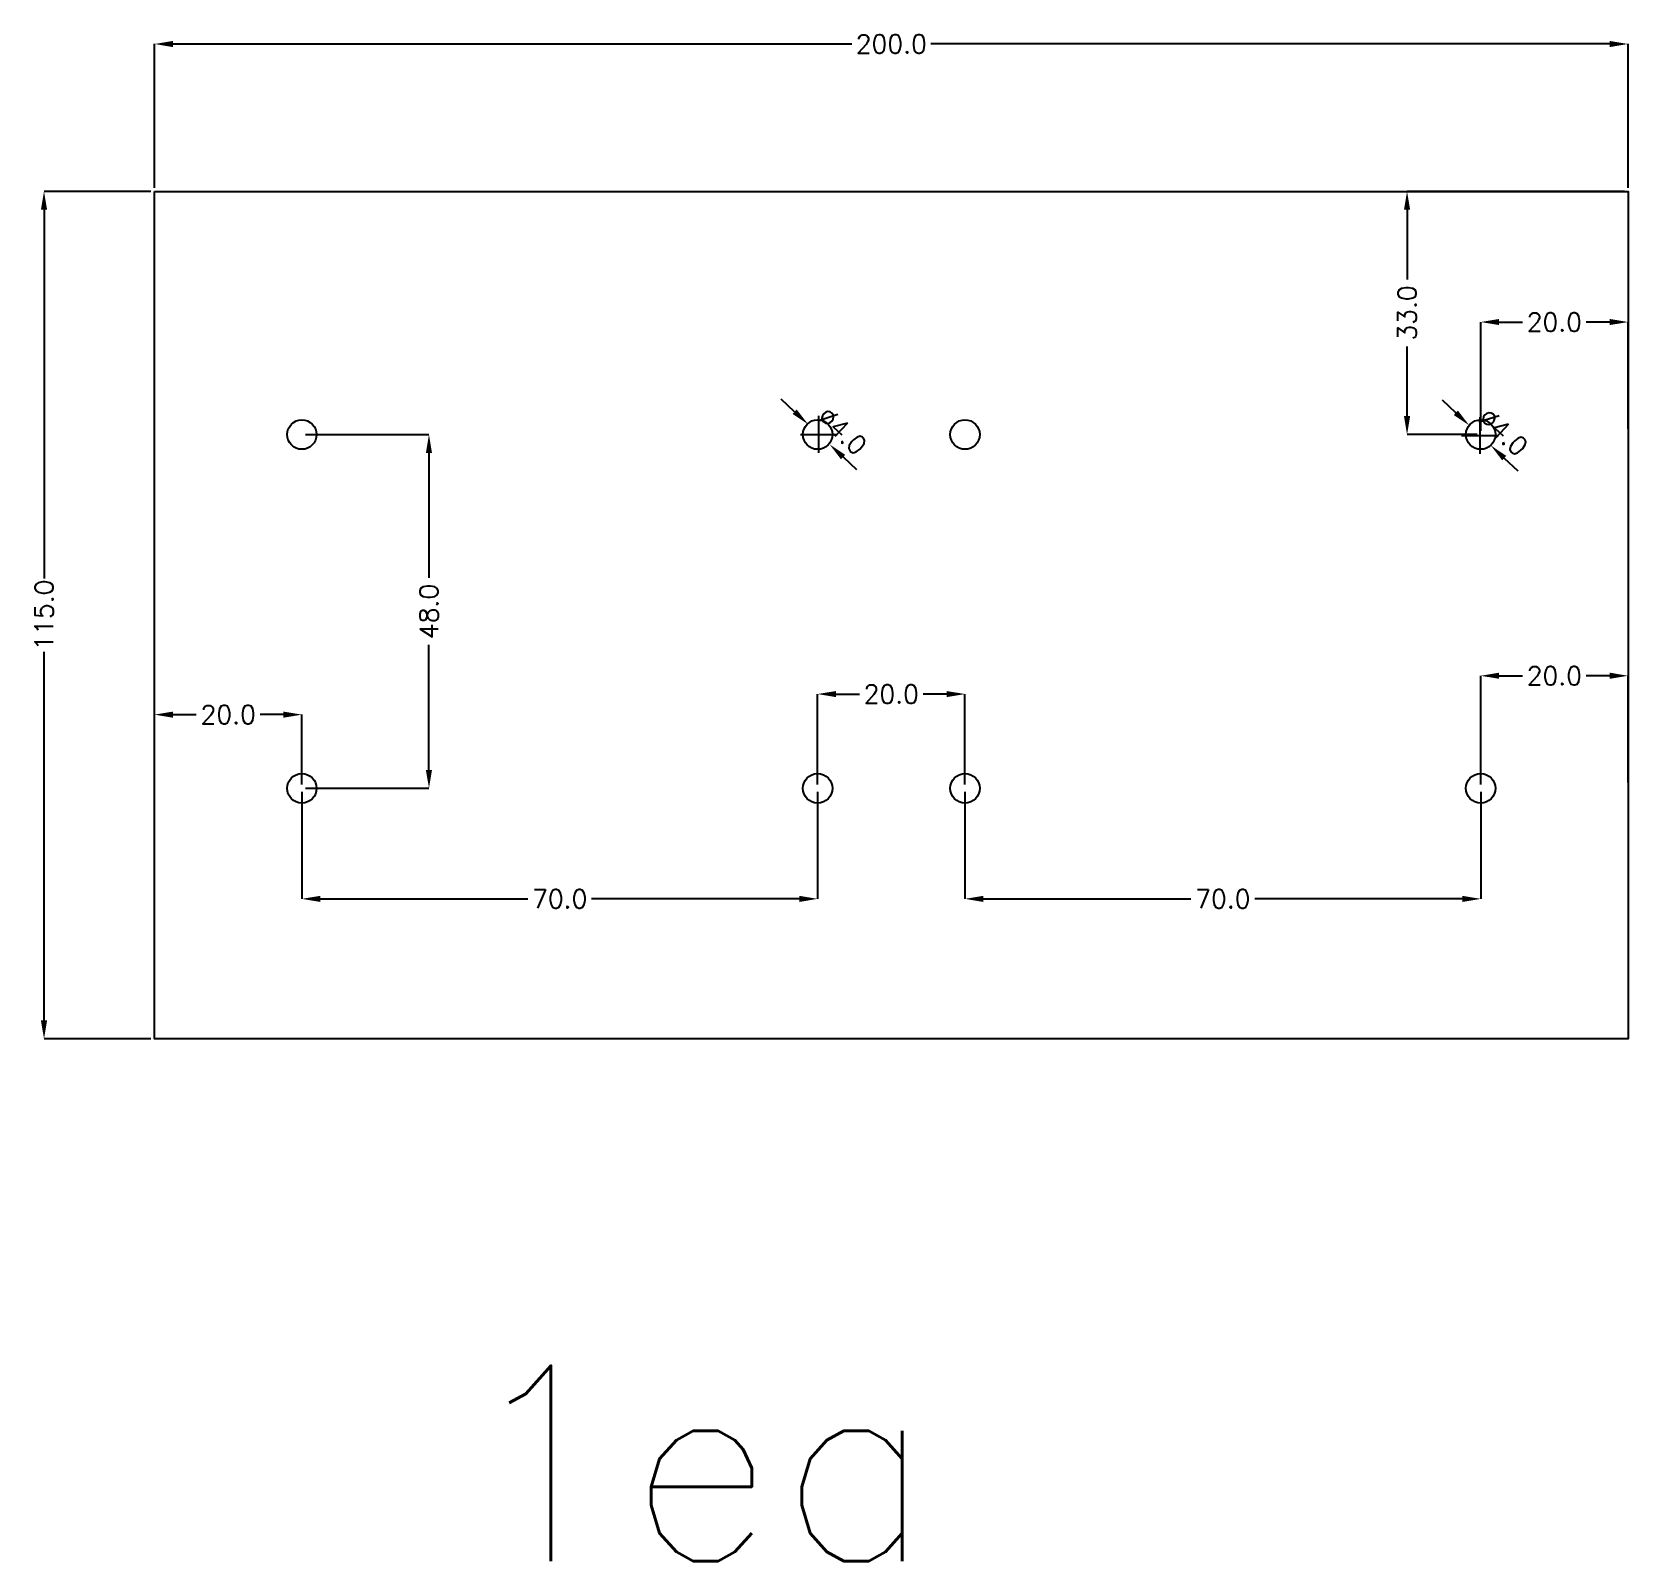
# Model space of a CAD drawing. Header units: millimetres. Extents: x 29 to 245, y 39 to 246.
import ezdxf

# ---------------------------------------------------------------- set-up
doc = ezdxf.new("R2010")
doc.units = ezdxf.units.MM
doc.layers.add('DIMENSION', color=3, linetype='Continuous', lineweight=25)
doc.styles.get("Standard").update_dxf_attribs({"font": 'txt.shx'})
doc.dimstyles.get("Standard").update_dxf_attribs({"dimscale": 100, "dimtxt": 2.5, "dimasz": 2.5, "dimexe": 0, "dimexo": 0.5, "dimgap": 1, "dimtad": 0, "dimtoh": 1, "dimdec": 1, "dimzin": 0, "dimdsep": 46, "dimtxsty": 'Standard', "dimcen": 2.5, "dimadec": 0, "dimazin": 0, "dimtfac": 1, "dimtdec": 4, "dimtofl": 0, "dimtmove": 0, "dimatfit": 3, "dimfxl": 1, "dimtolj": 1, "dimtzin": 0, "dimarcsym": 0})

# ---------------------------------------------------------------- blocks, each defined once
blk = doc.blocks.new('*D9')
at = {"layer": 'Defpoints', "color": 0}
for p in [(245.35, 244.85), (45.35, 224.85), (245.35, 224.85)]:
    blk.add_point(p, dxfattribs=at)
at = {"layer": 'DIMENSION', "color": 0, "lineweight": -2}
for p, q in [((45.35, 225.35), (45.35, 244.85)), ((47.85, 244.85), (139.97, 244.85)), ((242.85, 244.85), (150.72, 244.85)), ((245.35, 225.35), (245.35, 244.85))]:
    blk.add_line(p, q, dxfattribs=at)
at = {"layer": 'DIMENSION', "color": 0}
for points in [[(47.85, 245.26), (47.85, 244.43), (45.35, 244.85)], [(242.85, 244.43), (242.85, 245.26), (245.35, 244.85)]]:
    blk.add_solid(points, dxfattribs=at)
at = {"layer": 'DIMENSION', "color": 0, "insert": (145.35, 244.85), "char_height": 2.5, "attachment_point": 5}
blk.add_mtext('\\A1;200.0', dxfattribs=at)
blk = doc.blocks.new('*D10')
at = {"layer": 'Defpoints', "color": 0}
for p in [(45.35, 224.85), (30.35, 109.85), (45.35, 109.85)]:
    blk.add_point(p, dxfattribs=at)
at = {"layer": 'DIMENSION', "color": 0, "lineweight": -2}
for p, q in [((44.85, 224.85), (30.35, 224.85)), ((30.35, 222.35), (30.35, 172.3)), ((30.35, 112.35), (30.35, 162.39)), ((44.85, 109.85), (30.35, 109.85))]:
    blk.add_line(p, q, dxfattribs=at)
at = {"layer": 'DIMENSION', "color": 0}
for points in [[(30.77, 222.35), (29.93, 222.35), (30.35, 224.85)], [(29.93, 112.35), (30.77, 112.35), (30.35, 109.85)]]:
    blk.add_solid(points, dxfattribs=at)
at = {"layer": 'DIMENSION', "color": 0, "insert": (30.35, 167.35), "char_height": 2.5, "attachment_point": 5, "rotation": 90}
blk.add_mtext('\\A1;115.0', dxfattribs=at)
blk = doc.blocks.new('*D11')
at = {"layer": 'Defpoints', "color": 0}
for p in [(223.8, 193.09), (226.72, 190.37)]:
    blk.add_point(p, dxfattribs=at)
at = {"layer": 'DIMENSION', "color": 0, "lineweight": -2}
for p, q in [((221.97, 194.8), (220.14, 196.51)), ((228.55, 188.66), (230.38, 186.95))]:
    blk.add_line(p, q, dxfattribs=at)
at = {"layer": 'DIMENSION', "color": 0}
for p, q in [((225.26, 189.23), (225.26, 194.23)), ((222.76, 191.73), (227.76, 191.73))]:
    blk.add_line(p, q, dxfattribs=at)
for points in [[(221.68, 194.5), (222.25, 195.11), (223.8, 193.09)], [(228.83, 188.96), (228.26, 188.36), (226.72, 190.37)]]:
    blk.add_solid(points, dxfattribs=at)
at = {"layer": 'DIMENSION', "color": 0, "insert": (228.43, 192.19), "char_height": 2.5, "attachment_point": 5, "rotation": 316.9749}
blk.add_mtext('\\A1;{\\Q0;%%c}4.0', dxfattribs=at)
blk = doc.blocks.new('*D12')
at = {"layer": 'Defpoints', "color": 0}
for p in [(245.35, 207.12), (225.35, 191.85), (245.35, 192.12)]:
    blk.add_point(p, dxfattribs=at)
at = {"layer": 'DIMENSION', "color": 0, "lineweight": -2}
for p, q in [((225.35, 192.35), (225.35, 207.12)), ((227.85, 207.12), (231.02, 207.12)), ((242.85, 207.12), (239.68, 207.12)), ((245.35, 192.62), (245.35, 207.12))]:
    blk.add_line(p, q, dxfattribs=at)
at = {"layer": 'DIMENSION', "color": 0}
for points in [[(227.85, 207.54), (227.85, 206.71), (225.35, 207.12)], [(242.85, 206.71), (242.85, 207.54), (245.35, 207.12)]]:
    blk.add_solid(points, dxfattribs=at)
at = {"layer": 'DIMENSION', "color": 0, "insert": (235.35, 207.12), "char_height": 2.5, "attachment_point": 5}
blk.add_mtext('\\A1;20.0', dxfattribs=at)
blk = doc.blocks.new('*D13')
at = {"layer": 'Defpoints', "color": 0}
for p in [(215.35, 224.85), (245.35, 224.85), (225.35, 191.85)]:
    blk.add_point(p, dxfattribs=at)
at = {"layer": 'DIMENSION', "color": 0, "lineweight": -2}
for p, q in [((244.85, 224.85), (215.35, 224.85)), ((215.35, 222.35), (215.35, 212.89)), ((215.35, 194.35), (215.35, 203.8)), ((224.85, 191.85), (215.35, 191.85))]:
    blk.add_line(p, q, dxfattribs=at)
at = {"layer": 'DIMENSION', "color": 0}
for points in [[(215.77, 222.35), (214.93, 222.35), (215.35, 224.85)], [(214.93, 194.35), (215.77, 194.35), (215.35, 191.85)]]:
    blk.add_solid(points, dxfattribs=at)
at = {"layer": 'DIMENSION', "color": 0, "insert": (215.35, 208.35), "char_height": 2.5, "attachment_point": 5, "rotation": 90}
blk.add_mtext('\\A1;33.0', dxfattribs=at)
blk = doc.blocks.new('*D21')
at = {"layer": 'Defpoints', "color": 0}
for p in [(245.35, 159.12), (225.35, 143.85), (245.35, 144.12)]:
    blk.add_point(p, dxfattribs=at)
at = {"layer": 'DIMENSION', "color": 0, "lineweight": -2}
for p, q in [((225.35, 144.35), (225.35, 159.12)), ((227.85, 159.12), (231.02, 159.12)), ((242.85, 159.12), (239.68, 159.12)), ((245.35, 144.62), (245.35, 159.12))]:
    blk.add_line(p, q, dxfattribs=at)
at = {"layer": 'DIMENSION', "color": 0}
for points in [[(227.85, 159.54), (227.85, 158.71), (225.35, 159.12)], [(242.85, 158.71), (242.85, 159.54), (245.35, 159.12)]]:
    blk.add_solid(points, dxfattribs=at)
at = {"layer": 'DIMENSION', "color": 0, "insert": (235.35, 159.12), "char_height": 2.5, "attachment_point": 5}
blk.add_mtext('\\A1;20.0', dxfattribs=at)
blk = doc.blocks.new('*D22')
at = {"layer": 'Defpoints', "color": 0}
for p in [(134.06, 193.24), (136.98, 190.51)]:
    blk.add_point(p, dxfattribs=at)
at = {"layer": 'DIMENSION', "color": 0, "lineweight": -2}
for p, q in [((132.23, 194.95), (130.4, 196.66)), ((138.81, 188.81), (140.64, 187.1))]:
    blk.add_line(p, q, dxfattribs=at)
at = {"layer": 'DIMENSION', "color": 0}
for p, q in [((135.52, 189.38), (135.52, 194.38)), ((133.02, 191.88), (138.02, 191.88))]:
    blk.add_line(p, q, dxfattribs=at)
for points in [[(131.94, 194.65), (132.51, 195.25), (134.06, 193.24)], [(139.09, 189.11), (138.52, 188.5), (136.98, 190.51)]]:
    blk.add_solid(points, dxfattribs=at)
at = {"layer": 'DIMENSION', "color": 0, "insert": (138.69, 192.34), "char_height": 2.5, "attachment_point": 5, "rotation": 316.9749}
blk.add_mtext('\\A1;{\\Q0;%%c}4.0', dxfattribs=at)
blk = doc.blocks.new('*D23')
at = {"layer": 'Defpoints', "color": 0}
for p in [(155.35, 143.85), (225.35, 143.85), (225.35, 128.85)]:
    blk.add_point(p, dxfattribs=at)
at = {"layer": 'DIMENSION', "color": 0, "lineweight": -2}
for p, q in [((155.35, 143.35), (155.35, 128.85)), ((225.35, 143.35), (225.35, 128.85)), ((157.85, 128.85), (186.02, 128.85)), ((222.85, 128.85), (194.68, 128.85))]:
    blk.add_line(p, q, dxfattribs=at)
at = {"layer": 'DIMENSION', "color": 0}
for points in [[(157.85, 129.26), (157.85, 128.43), (155.35, 128.85)], [(222.85, 128.43), (222.85, 129.26), (225.35, 128.85)]]:
    blk.add_solid(points, dxfattribs=at)
at = {"layer": 'DIMENSION', "color": 0, "insert": (190.35, 128.85), "char_height": 2.5, "attachment_point": 5}
blk.add_mtext('\\A1;70.0', dxfattribs=at)
blk = doc.blocks.new('*D24')
at = {"layer": 'Defpoints', "color": 0}
for p in [(65.35, 143.85), (135.35, 143.85), (135.35, 128.85)]:
    blk.add_point(p, dxfattribs=at)
at = {"layer": 'DIMENSION', "color": 0, "lineweight": -2}
for p, q in [((65.35, 143.35), (65.35, 128.85)), ((135.35, 143.35), (135.35, 128.85)), ((67.85, 128.85), (96.02, 128.85)), ((132.85, 128.85), (104.68, 128.85))]:
    blk.add_line(p, q, dxfattribs=at)
at = {"layer": 'DIMENSION', "color": 0}
for points in [[(67.85, 129.26), (67.85, 128.43), (65.35, 128.85)], [(132.85, 128.43), (132.85, 129.26), (135.35, 128.85)]]:
    blk.add_solid(points, dxfattribs=at)
at = {"layer": 'DIMENSION', "color": 0, "insert": (100.35, 128.85), "char_height": 2.5, "attachment_point": 5}
blk.add_mtext('\\A1;70.0', dxfattribs=at)
blk = doc.blocks.new('*D25')
at = {"layer": 'Defpoints', "color": 0}
for p in [(155.35, 156.64), (135.35, 143.85), (155.35, 143.85)]:
    blk.add_point(p, dxfattribs=at)
at = {"layer": 'DIMENSION', "color": 0, "lineweight": -2}
for p, q in [((135.35, 144.35), (135.35, 156.64)), ((137.85, 156.64), (141.02, 156.64)), ((152.85, 156.64), (149.68, 156.64)), ((155.35, 144.35), (155.35, 156.64))]:
    blk.add_line(p, q, dxfattribs=at)
at = {"layer": 'DIMENSION', "color": 0}
for points in [[(137.85, 157.05), (137.85, 156.22), (135.35, 156.64)], [(152.85, 156.22), (152.85, 157.05), (155.35, 156.64)]]:
    blk.add_solid(points, dxfattribs=at)
at = {"layer": 'DIMENSION', "color": 0, "insert": (145.35, 156.64), "char_height": 2.5, "attachment_point": 5}
blk.add_mtext('\\A1;20.0', dxfattribs=at)
blk = doc.blocks.new('*D27')
at = {"layer": 'Defpoints', "color": 0}
for p in [(45.35, 153.85), (45.35, 143.85), (65.35, 143.85)]:
    blk.add_point(p, dxfattribs=at)
at = {"layer": 'DIMENSION', "color": 0, "lineweight": -2}
for p, q in [((45.35, 144.35), (45.35, 153.85)), ((47.85, 153.85), (51.02, 153.85)), ((62.85, 153.85), (59.68, 153.85)), ((65.35, 144.35), (65.35, 153.85))]:
    blk.add_line(p, q, dxfattribs=at)
at = {"layer": 'DIMENSION', "color": 0}
for points in [[(47.85, 154.26), (47.85, 153.43), (45.35, 153.85)], [(62.85, 153.43), (62.85, 154.26), (65.35, 153.85)]]:
    blk.add_solid(points, dxfattribs=at)
at = {"layer": 'DIMENSION', "color": 0, "insert": (55.35, 153.85), "char_height": 2.5, "attachment_point": 5}
blk.add_mtext('\\A1;20.0', dxfattribs=at)
blk = doc.blocks.new('*D29')
at = {"layer": 'Defpoints', "color": 0}
for p in [(65.35, 191.85), (65.35, 143.85), (82.6, 143.85)]:
    blk.add_point(p, dxfattribs=at)
at = {"layer": 'DIMENSION', "color": 0, "lineweight": -2}
for p, q in [((65.85, 191.85), (82.6, 191.85)), ((82.6, 189.35), (82.6, 172.39)), ((82.6, 146.35), (82.6, 163.3)), ((65.85, 143.85), (82.6, 143.85))]:
    blk.add_line(p, q, dxfattribs=at)
at = {"layer": 'DIMENSION', "color": 0}
for points in [[(83.01, 189.35), (82.18, 189.35), (82.6, 191.85)], [(82.18, 146.35), (83.01, 146.35), (82.6, 143.85)]]:
    blk.add_solid(points, dxfattribs=at)
at = {"layer": 'DIMENSION', "color": 0, "insert": (82.6, 167.85), "char_height": 2.5, "attachment_point": 5, "rotation": 90}
blk.add_mtext('\\A1;48.0', dxfattribs=at)

msp = doc.modelspace()

# ---------------------------------------------------------------- linework, layer by layer
msp.add_lwpolyline([(45.35, 224.85), (245.35, 224.85), (245.35, 109.85), (45.35, 109.85)], close=True)
for centre in [(65.35, 191.85), (135.35, 191.85), (155.35, 191.85), (225.35, 191.85), (65.35, 143.85), (135.35, 143.85), (155.35, 143.85), (225.35, 143.85)]:
    msp.add_circle(centre, 2)

# ---------------------------------------------------------------- texts
at = {"insert": (86.65, 65.49), "char_height": 26.499, "width": 45.9917, "attachment_point": 1}
msp.add_mtext('1ea', dxfattribs=at)

# ---------------------------------------------------------------- dimensions: what is measured, and where the dimension line sits
at = {"layer": 'DIMENSION'}
for base, p1, p2, picture, middle in [((245.35, 244.85), (45.35, 224.85), (245.35, 224.85), '*D9', (145.35, 244.85)), ((245.35, 207.12), (225.35, 191.85), (245.35, 192.12), '*D12', (235.35, 207.12)), ((245.35, 159.12), (225.35, 143.85), (245.35, 144.12), '*D21', (235.35, 159.12)), ((155.35, 156.64), (135.35, 143.85), (155.35, 143.85), '*D25', (145.35, 156.64)), ((45.35, 153.85), (65.35, 143.85), (45.35, 143.85), '*D27', (55.35, 153.85)), ((135.35, 128.85), (65.35, 143.85), (135.35, 143.85), '*D24', (100.35, 128.85)), ((225.35, 128.85), (155.35, 143.85), (225.35, 143.85), '*D23', (190.35, 128.85))]:
    dim = msp.add_linear_dim(base=base, p1=p1, p2=p2, dimstyle='Standard', override={"dimscale": 1, "dimlfac": 1, "dimtxsty": 'Standard', "dimsah": 1, "dimtolj": 1}, dxfattribs=at)
    dim.commit()
    dim.dimension.update_dxf_attribs({"geometry": picture, "text_midpoint": middle})
for base, p1, p2, picture, middle in [((30.35, 109.85), (45.35, 224.85), (45.35, 109.85), '*D10', (30.35, 167.35)), ((215.35, 224.85), (225.35, 191.85), (245.35, 224.85), '*D13', (215.35, 208.35)), ((82.6, 143.85), (65.35, 191.85), (65.35, 143.85), '*D29', (82.6, 167.85))]:
    dim = msp.add_linear_dim(base=base, p1=p1, p2=p2, angle=90, dimstyle='Standard', override={"dimscale": 1, "dimlfac": 1, "dimtxsty": 'Standard', "dimsah": 1, "dimtolj": 1}, dxfattribs=at)
    dim.commit()
    dim.dimension.update_dxf_attribs({"geometry": picture, "text_midpoint": middle})
for p1, p2, picture, middle in [((134.06, 193.24), (136.98, 190.51), '*D22', (138.69, 192.34)), ((223.8, 193.09), (226.72, 190.37), '*D11', (228.43, 192.19))]:
    dim = msp.add_diameter_dim_2p(p1=p1, p2=p2, text='{\\Q0;%%c}4.0', dimstyle='Standard', override={"dimscale": 1, "dimlfac": 1, "dimtxsty": 'Standard', "dimsah": 1, "dimse1": 1, "dimse2": 1, "dimtmove": 2, "dimtolj": 1}, dxfattribs=at)
    dim.commit()
    dim.dimension.update_dxf_attribs({"geometry": picture, "text_midpoint": middle, "dimtype": 163})

doc.saveas('drawing.dxf')
